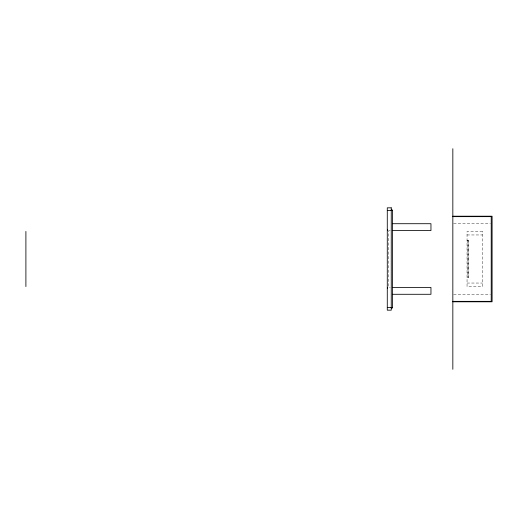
<?xml version="1.0" encoding="UTF-8"?>
<svg xmlns="http://www.w3.org/2000/svg" width="518" height="518" viewBox="0 0 518 518"><rect width="100%" height="100%" fill="white"/><g stroke="black" fill="none" stroke-linecap="round" stroke-linejoin="round"><path stroke-width="0.39" stroke-dasharray="2.59 1.94" d="M453.638 223.711L490.416 223.711M390.19 230.769L388.604 230.769L388.604 287.231L390.19 287.231M467.048 234.958L482.485 234.958M467.048 240.255L468.369 240.255L468.369 277.752L467.048 277.752M467.048 283.042L482.485 283.042M453.638 294.289L490.416 294.289M468.24 240.255L468.24 277.752M467.799 240.255L467.799 277.752M482.485 231.429L467.048 231.429L467.048 286.571L482.485 286.571L482.485 231.429"/><path stroke-width="0.78" d="M391.252 210.036L392.573 210.036L392.573 307.951L391.252 307.964M387.283 210.476L392.573 210.476M452.836 216.207L492.1 216.207L492.1 301.793L452.836 301.793M452.836 216.647L491.219 216.647L491.219 301.353L452.836 301.353M392.573 223.711L430.957 223.711L430.957 230.549L392.573 230.549M392.573 287.451L430.957 287.451L430.957 294.289L392.573 294.289M387.283 307.524L392.573 307.524M452.836 148.711L452.836 369.289M25.9 231.429L25.9 286.571M387.723 230.432A1.755 1.243 0 0 1 387.451 229.468M387.451 288.532A1.755 1.243 0 0 1 387.723 287.568M391.252 207.828L387.283 207.828L387.283 310.159L391.252 310.172L391.252 207.841"/></g></svg>
